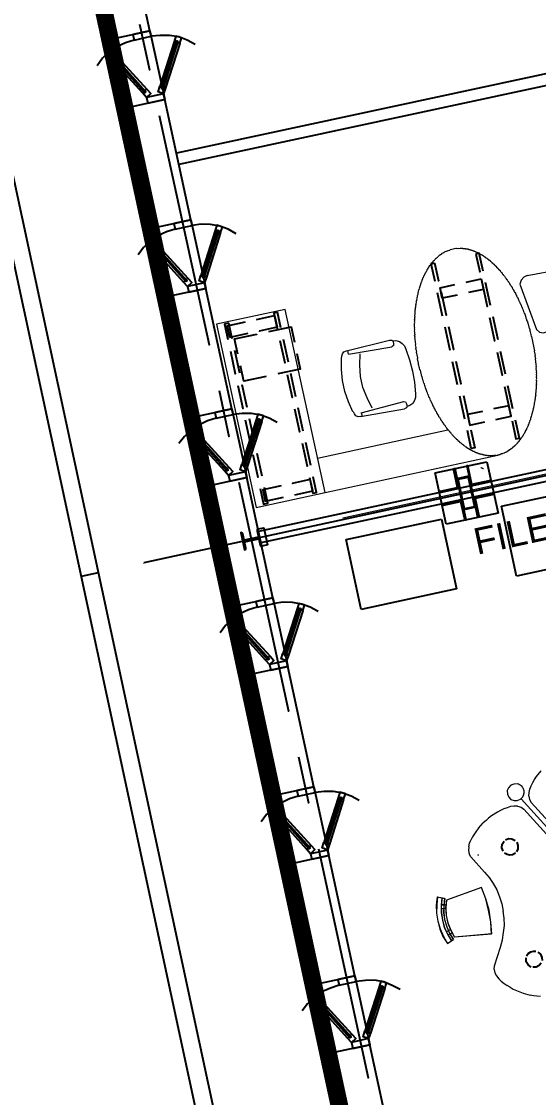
# Model space of a CAD drawing. Header units: inches. Extents: x -48022 to 80112, y -8164 to 5118.
# Drawn here: x 63601.7 to 63777.7, y 949.5 to 1316.2 of the extents above; entities that cross this region are included whole.
import ezdxf
from ezdxf.enums import TextEntityAlignment as Align
from ezdxf.xclip import XClip

# ---------------------------------------------------------------- set-up
doc = ezdxf.new("R2010")
doc.units = ezdxf.units.IN
doc.header["$LTSCALE"] = 10
doc.header["$XCLIPFRAME"] = 0
doc.header["$PDMODE"] = 32
doc.linetypes.add('Amconstr', pattern=[9999, 9999, 0])
for name, color, linetype in [('1_DIM', 1, 'Continuous'), ('A-TEXT-P', 3, 'Continuous'), ('A-WALL-BLWK', 33, 'Continuous'), ('FURN', 6, 'Continuous'), ('FURNITURE', 2, 'Continuous'), ('Plot Boundary', 1, 'Continuous'), ('roads & footpath', 161, 'Continuous')]:
    doc.layers.add(name, color=color, linetype=linetype)
doc.styles.add('1by8in-1F', font='arial.ttf', dxfattribs={"height": 6})
doc.styles.get("Standard").update_dxf_attribs({"font": 'sanss___.ttf'})
doc.dimstyles.new('STANDARD_WS', dxfattribs={"dimscale": 180, "dimtxt": 0.18, "dimasz": 0.0625, "dimexe": 0.1875, "dimexo": 0.0625, "dimgap": 0.09375, "dimtad": 0, "dimdec": 0, "dimzin": 3, "dimdsep": 46, "dimlunit": 4, "dimtxsty": 'Standard', "dimblk": 'DOT', "dimcen": 0.09375, "dimadec": 3, "dimazin": 0, "dimtfac": 1, "dimtdec": 0, "dimtofl": 0, "dimtmove": 1, "dimatfit": 3, "dimldrblk": 'CLOSED', "dimfxl": 0, "dimfrac": 2, "dimtolj": 1, "dimtzin": 3, "dimarcsym": 0})

# ---------------------------------------------------------------- blocks, each defined once
blk = doc.blocks.new('triangle worstation')
at = {"color": 0, "linetype": 'ByBlock', "lineweight": 9}
for points in [[(8743.14, 1286.61), (8743.98, 1287.55), (8743.98, 1287.55)], [(8743.98, 1287.55), (8745.94, 1289.08), (8745.94, 1289.08)], [(8737.1, 1286.44), (8735.91, 1286.61), (8734.81, 1286.44), (8733.87, 1285.76), (8733.28, 1284.91), (8733.11, 1283.72), (8733.28, 1282.62), (8733.87, 1281.68), (8734.81, 1281.09), (8735.91, 1280.92)], [(8740.08, 1281.51), (8740.42, 1282.7), (8740.93, 1283.81), (8741.61, 1284.83)], [(8741.61, 1284.83), (8742.37, 1285.76), (8742.37, 1285.76)], [(8742.37, 1285.76), (8743.14, 1286.61), (8743.14, 1286.61)], [(8735.91, 1280.92), (8737.1, 1281.09), (8737.95, 1281.68)], [(8757.33, 1246.42), (8737.36, 1281.17), (8737.36, 1281.17)], [(8740.08, 1281.51), (8739.99, 1280.32), (8740.42, 1279.22)], [(8725.12, 1277.1), (8724.1, 1276.5), (8723, 1275.91)], [(8726.23, 1277.61), (8725.12, 1277.1), (8725.12, 1277.1)], [(8728.44, 1278.45), (8726.23, 1277.61), (8726.23, 1277.61)], [(8729.63, 1278.79), (8728.44, 1278.45), (8728.44, 1278.45)], [(8730.81, 1279.13), (8729.63, 1278.79), (8729.63, 1278.79)], [(8732, 1279.22), (8730.81, 1279.13), (8730.81, 1279.13)], [(8735.57, 1278.96), (8734.38, 1279.22), (8733.19, 1279.39), (8732, 1279.22)], [(8735.57, 1278.96), (8736.68, 1278.37), (8737.44, 1277.52)], [(8752.23, 1251.94), (8737.44, 1277.52), (8737.44, 1277.52)], [(8755.2, 1253.73), (8740.42, 1279.22), (8740.42, 1279.22)], [(8719.26, 1272.85), (8718.41, 1272), (8718.41, 1272)], [(8720.19, 1273.7), (8719.26, 1272.85), (8719.26, 1272.85)], [(8721.04, 1274.46), (8720.19, 1273.7), (8720.19, 1273.7)], [(8721.04, 1274.46), (8721.98, 1275.23), (8723, 1275.91)], [(8716.45, 1268.94), (8716.11, 1267.75), (8716.11, 1267.75)], [(8716.45, 1268.94), (8716.96, 1270.04), (8717.64, 1270.98)], [(8718.41, 1272), (8717.64, 1270.98), (8717.64, 1270.98)], [(8716.11, 1267.75), (8716.11, 1266.56), (8716.11, 1266.56)], [(8719.85, 1259.42), (8716.45, 1265.45), (8716.11, 1266.56)], [(8719.85, 1259.42), (8721.04, 1257.3), (8721.04, 1257.3)], [(8702.35, 1254.49), (8701.42, 1251.86), (8700.91, 1249.14), (8700.82, 1246.42), (8700.91, 1243.62), (8701.42, 1240.9), (8702.43, 1238.26)], [(8702.43, 1254.49), (8701.59, 1251.86), (8700.99, 1249.14), (8700.82, 1246.42), (8700.99, 1243.62), (8701.59, 1240.9), (8702.43, 1238.26)], [(8702.35, 1254.49), (8704.64, 1253.56), (8704.64, 1253.56)], [(8702.43, 1254.49), (8704.73, 1253.47), (8704.73, 1253.47)], [(8717.73, 1254.49), (8705.24, 1252.79), (8705.24, 1252.79)], [(8717.73, 1254.49), (8705.24, 1252.79), (8705.24, 1252.79)], [(8717.73, 1238.26), (8718.41, 1242.34), (8718.49, 1246.42), (8718.41, 1250.42), (8717.73, 1254.49)], [(8717.9, 1238.26), (8718.41, 1242.26), (8718.66, 1246.42), (8718.41, 1250.42), (8717.73, 1254.49)], [(8721.04, 1257.3), (8721.89, 1255), (8722.66, 1252.62)], [(8703.88, 1253.9), (8703.11, 1251.43), (8702.52, 1248.89), (8702.43, 1246.42), (8702.52, 1243.79), (8703.11, 1241.32), (8703.88, 1238.94)], [(8703.96, 1253.81), (8703.11, 1251.43), (8702.6, 1248.89), (8702.43, 1246.42), (8702.6, 1243.79), (8703.11, 1241.32), (8703.96, 1238.94)], [(8702.86, 1250.5), (8704.39, 1250.08), (8704.39, 1250.08)], [(8702.86, 1250.5), (8704.39, 1249.99), (8704.39, 1249.99)], [(8703.11, 1251.77), (8704.73, 1251.18), (8704.73, 1251.18)], [(8704.64, 1253.56), (8703.88, 1251.18), (8703.28, 1248.8), (8703.2, 1246.42), (8703.37, 1243.87), (8703.88, 1241.49), (8704.64, 1239.2)], [(8704.73, 1253.47), (8703.88, 1251.18), (8703.37, 1248.8), (8703.2, 1246.42), (8703.37, 1243.87), (8703.88, 1241.49), (8704.73, 1239.2)], [(8703.2, 1251.6), (8704.73, 1251.18), (8704.73, 1251.18)], [(8705.24, 1252.79), (8704.39, 1250.33), (8704.05, 1247.7), (8704.05, 1245.06), (8704.47, 1242.51), (8705.24, 1239.88)], [(8705.24, 1252.79), (8704.47, 1250.33), (8704.05, 1247.7), (8704.05, 1244.98), (8704.47, 1242.34), (8705.24, 1239.88)], [(8722.66, 1252.62), (8723.08, 1250.08), (8723.08, 1250.08)], [(8723.08, 1250.08), (8723.34, 1247.61), (8723.34, 1245.06)], [(8723.08, 1242.6), (8723.34, 1245.06), (8723.34, 1245.06)], [(8702.86, 1242.26), (8704.39, 1242.68), (8704.39, 1242.68)], [(8702.86, 1242.26), (8704.39, 1242.68), (8704.39, 1242.68)], [(8703.11, 1241.07), (8704.73, 1241.49), (8704.73, 1241.49)], [(8703.2, 1241.07), (8704.73, 1241.49), (8704.73, 1241.49)], [(8717.73, 1238.26), (8705.24, 1239.88), (8705.24, 1239.88)], [(8717.9, 1238.26), (8705.24, 1239.88), (8705.24, 1239.88)], [(8721.89, 1237.84), (8722.66, 1240.22), (8722.66, 1240.22)], [(8722.66, 1240.22), (8723.08, 1242.6), (8723.08, 1242.6)], [(8702.43, 1238.26), (8704.64, 1239.2), (8704.64, 1239.2)], [(8702.43, 1238.26), (8704.73, 1239.2), (8704.73, 1239.2)], [(8719.85, 1233.25), (8721.04, 1235.55), (8721.89, 1237.84)], [(8716.45, 1227.39), (8719.85, 1233.25), (8719.85, 1233.25)], [(8716.11, 1226.28), (8716.45, 1227.39), (8716.45, 1227.39)], [(8716.11, 1226.28), (8716.11, 1225.09), (8716.45, 1223.9), (8716.96, 1222.8), (8717.64, 1221.87), (8718.41, 1220.85), (8719.26, 1220)], [(8720.19, 1219.15), (8719.26, 1220), (8719.26, 1220)], [(8720.19, 1219.15), (8721.04, 1218.38), (8721.98, 1217.62), (8723, 1216.94), (8724.1, 1216.26), (8726.23, 1215.15)], [(8727.33, 1214.64), (8726.23, 1215.15), (8726.23, 1215.15)], [(8728.44, 1214.3), (8727.33, 1214.64), (8727.33, 1214.64)], [(8729.63, 1213.88), (8728.44, 1214.3), (8728.44, 1214.3)]]:
    blk.add_lwpolyline(points, dxfattribs=at)
at = {"color": 0, "linetype": 'ByBlock', "lineweight": -2}
for points in [[(8729.2, 1268.6), (8730.3, 1268.85), (8731.32, 1268.51), (8732.34, 1267.75)], [(8718.92, 1265.62), (8719.09, 1265.62), (8719.09, 1265.62)], [(8727.59, 1265.03), (8727.33, 1266.22), (8727.76, 1267.41), (8728.61, 1268.26)], [(8732.77, 1267.07), (8732.85, 1265.88), (8732.68, 1264.77), (8731.92, 1263.84)], [(8731.49, 1263.5), (8730.47, 1263.16), (8729.54, 1263.25), (8728.61, 1263.59), (8727.84, 1264.27)], [(8722.23, 1232.74), (8722.32, 1232.74), (8722.32, 1232.74)], [(8727.84, 1228.49), (8728.61, 1229.09), (8729.54, 1229.51), (8730.47, 1229.51), (8731.32, 1229.34)], [(8731.92, 1228.92), (8732.68, 1228.07), (8732.85, 1226.79), (8732.68, 1225.77)], [(8728.61, 1224.41), (8727.76, 1225.35), (8727.33, 1226.54), (8727.59, 1227.81)], [(8732.26, 1225.01), (8731.32, 1224.33), (8730.3, 1223.99), (8729.2, 1224.24)]]:
    blk.add_lwpolyline(points, dxfattribs=at)
at = {"color": 0, "linetype": 'ByBlock', "lineweight": 9}
blk.add_open_spline([(8737.95, 1281.68), (8739.48, 1283.3), (8739.06, 1285.34), (8737.1, 1286.44)], degree=3, dxfattribs=at)
blk = doc.blocks.new('pdf plan')
at = {"color": 250, "linetype": 'Continuous', "lineweight": 9}
blk.add_line((327.098, 363.186), (327.098, 363.136), dxfattribs=at)
for points in [[(328.981, 352.208), (328.981, 387.948), (328.981, 387.948)], [(315.85, 367.569), (315.917, 369.752), (315.917, 369.752)], [(319.489, 367.404), (319.688, 367.569), (319.787, 367.817), (319.77, 368.082)], [(315.85, 367.569), (315.9, 367.321), (316.065, 367.106), (316.297, 366.974)], [(316.297, 366.974), (319.489, 367.404), (319.489, 367.404)], [(315.718, 366.147), (315.751, 366.163), (315.784, 366.163), (315.801, 366.196), (315.834, 366.196), (315.85, 366.213), (315.867, 366.213), (315.9, 366.229), (315.933, 366.229), (315.95, 366.262), (315.999, 366.262), (316.016, 366.279), (316.049, 366.279), (316.065, 366.295), (316.082, 366.295), (316.099, 366.312), (316.148, 366.312), (316.198, 366.345), (316.214, 366.345), (316.231, 366.362), (316.28, 366.362), (316.297, 366.378), (316.33, 366.378), (316.363, 366.411), (316.38, 366.411), (316.396, 366.428), (316.446, 366.428), (316.479, 366.444), (316.529, 366.444), (316.545, 366.461), (316.578, 366.461), (316.611, 366.494), (316.661, 366.494), (316.677, 366.51), (316.744, 366.51), (316.76, 366.527), (316.777, 366.527), (316.81, 366.56), (316.859, 366.56), (316.892, 366.577), (316.959, 366.577), (316.975, 366.593), (317.008, 366.593), (317.058, 366.61), (317.107, 366.61), (317.124, 366.643), (317.19, 366.643), (317.207, 366.659), (317.273, 366.659), (317.289, 366.676), (317.372, 366.676), (317.389, 366.692), (317.455, 366.692), (317.488, 366.725), (317.571, 366.725), (317.587, 366.742), (317.67, 366.742), (317.686, 366.759), (317.786, 366.759), (317.802, 366.792), (317.885, 366.792), (317.918, 366.808), (318.017, 366.808), (318.034, 366.825), (318.133, 366.825), (318.183, 366.841), (318.265, 366.841), (318.282, 366.874), (318.431, 366.874), (318.447, 366.891), (318.596, 366.891), (318.629, 366.907), (318.778, 366.907), (318.795, 366.941), (319.01, 366.941), (319.026, 366.957), (319.307, 366.957), (319.324, 366.974), (319.39, 366.974)], [(319.721, 366.974), (319.853, 366.974), (319.87, 366.99), (320.3, 366.99), (320.316, 366.974), (320.845, 366.974), (320.862, 366.957), (321.143, 366.957), (321.16, 366.941), (321.375, 366.941), (321.391, 366.907), (321.54, 366.907), (321.573, 366.891), (321.722, 366.891), (321.739, 366.874), (321.887, 366.874), (321.904, 366.841), (321.987, 366.841), (322.036, 366.825), (322.136, 366.825), (322.152, 366.808), (322.251, 366.808), (322.268, 366.792), (322.351, 366.792), (322.4, 366.759), (322.483, 366.759), (322.499, 366.742), (322.582, 366.742), (322.599, 366.725), (322.681, 366.725), (322.714, 366.692), (322.781, 366.692), (322.797, 366.676), (322.88, 366.676), (322.896, 366.659), (322.963, 366.659), (322.979, 366.643), (323.045, 366.643), (323.078, 366.61), (323.111, 366.61), (323.161, 366.593), (323.194, 366.593), (323.211, 366.577), (323.277, 366.577), (323.31, 366.56), (323.343, 366.56), (323.393, 366.527), (323.409, 366.527), (323.426, 366.51), (323.492, 366.51), (323.508, 366.494), (323.558, 366.494), (323.575, 366.461), (323.624, 366.461), (323.641, 366.444), (323.69, 366.444), (323.707, 366.428), (323.773, 366.428), (323.79, 366.411), (323.806, 366.411), (323.839, 366.378), (323.856, 366.378), (323.889, 366.362), (323.938, 366.362), (323.955, 366.345), (323.988, 366.345), (324.005, 366.312), (324.071, 366.312), (324.087, 366.295), (324.104, 366.295), (324.137, 366.279), (324.153, 366.279), (324.17, 366.262), (324.187, 366.262), (324.22, 366.229), (324.269, 366.229)], [(314.279, 365.303), (314.312, 365.303), (314.312, 365.32), (314.329, 365.353), (314.345, 365.353), (314.362, 365.369), (314.395, 365.369), (314.395, 365.386), (314.411, 365.402), (314.428, 365.402), (314.478, 365.452), (314.494, 365.468), (314.511, 365.468), (314.56, 365.518), (314.577, 365.518), (314.61, 365.535), (314.643, 365.584), (314.66, 365.584), (314.693, 365.601), (314.709, 365.601), (314.726, 365.617), (314.742, 365.617), (314.775, 365.634), (314.775, 365.667), (314.792, 365.667), (314.808, 365.683), (314.842, 365.683), (314.858, 365.7), (314.875, 365.7), (314.924, 365.75), (314.941, 365.75), (314.957, 365.766), (314.99, 365.766), (315.007, 365.783), (315.023, 365.783), (315.04, 365.816), (315.073, 365.816), (315.073, 365.832), (315.09, 365.849), (315.106, 365.849), (315.139, 365.882)], [(315.272, 365.932), (315.305, 365.965), (315.321, 365.965)], [(315.487, 366.047), (315.52, 366.047), (315.536, 366.064), (315.553, 366.064), (315.569, 366.08)], [(324.484, 366.13), (324.517, 366.13), (324.534, 366.114), (324.55, 366.114), (324.567, 366.08), (324.6, 366.08), (324.617, 366.064), (324.633, 366.064), (324.666, 366.047), (324.683, 366.047), (324.699, 366.031), (324.716, 366.031), (324.749, 365.998), (324.765, 365.998), (324.782, 365.981), (324.799, 365.981), (324.832, 365.965), (324.848, 365.965), (324.865, 365.932), (324.898, 365.932), (324.914, 365.915), (324.931, 365.915), (324.947, 365.898), (324.98, 365.898), (324.997, 365.882), (325.014, 365.882), (325.047, 365.849), (325.063, 365.849), (325.08, 365.832), (325.096, 365.816), (325.129, 365.816), (325.146, 365.783), (325.162, 365.783), (325.195, 365.766), (325.212, 365.766), (325.229, 365.75), (325.245, 365.75), (325.278, 365.733), (325.295, 365.7), (325.311, 365.7), (325.328, 365.683), (325.361, 365.683), (325.361, 365.667), (325.377, 365.667), (325.427, 365.617), (325.444, 365.617), (325.46, 365.601), (325.477, 365.601), (325.51, 365.584), (325.526, 365.584), (325.526, 365.551), (325.543, 365.535), (325.576, 365.535), (325.592, 365.518), (325.609, 365.518), (325.626, 365.502), (325.675, 365.452), (325.692, 365.452), (325.725, 365.435), (325.741, 365.402), (325.758, 365.402), (325.758, 365.386), (325.774, 365.369), (325.807, 365.369), (325.824, 365.353), (325.841, 365.353), (325.841, 365.32), (325.857, 365.303), (325.89, 365.303), (325.907, 365.287), (325.907, 365.253), (325.923, 365.253), (325.956, 365.237), (325.973, 365.237), (325.989, 365.22), (325.989, 365.204), (326.006, 365.204), (326.039, 365.171), (326.039, 365.154), (326.056, 365.154)], [(313.833, 364.873), (313.833, 364.906), (313.866, 364.906), (313.882, 364.923), (313.882, 364.939), (313.899, 364.939), (313.932, 364.972), (313.932, 364.989), (313.948, 364.989), (313.965, 365.005), (313.965, 365.022), (313.981, 365.022), (314.015, 365.055), (314.015, 365.072), (314.031, 365.072), (314.048, 365.088), (314.048, 365.105), (314.081, 365.105), (314.114, 365.154), (314.163, 365.204), (314.18, 365.204), (314.18, 365.22)], [(313.072, 363.335), (313.072, 363.351), (313.105, 363.384), (313.105, 363.5), (313.121, 363.5), (313.121, 363.616), (313.138, 363.633), (313.138, 363.699), (313.154, 363.699), (313.154, 363.765), (313.188, 363.781), (313.188, 363.814), (313.204, 363.848), (313.204, 363.881), (313.221, 363.914), (313.221, 363.947), (313.254, 363.947), (313.254, 364.013), (313.27, 364.013), (313.27, 364.046), (313.287, 364.079), (313.287, 364.096), (313.303, 364.112), (313.303, 364.145), (313.336, 364.162), (313.336, 364.178), (313.353, 364.195), (313.353, 364.228), (313.369, 364.245), (313.403, 364.261), (313.403, 364.311), (313.419, 364.311), (313.419, 364.327), (313.452, 364.377), (313.452, 364.41), (313.485, 364.41), (313.485, 364.443), (313.502, 364.46), (313.502, 364.476), (313.518, 364.476), (313.518, 364.493), (313.551, 364.526), (313.568, 364.542), (313.568, 364.559), (313.584, 364.559), (313.584, 364.575), (313.601, 364.608), (313.601, 364.625), (313.634, 364.625), (313.634, 364.641), (313.684, 364.708), (313.684, 364.724), (313.717, 364.724), (313.717, 364.757)], [(326.188, 365.022), (326.204, 365.022), (326.204, 365.005), (326.221, 364.989), (326.254, 364.989), (326.254, 364.972)], [(326.37, 364.84), (326.37, 364.823), (326.386, 364.823), (326.419, 364.79), (326.419, 364.774), (326.436, 364.774), (326.436, 364.757), (326.453, 364.724), (326.486, 364.724), (326.486, 364.708), (326.502, 364.691), (326.502, 364.675), (326.519, 364.675), (326.519, 364.641), (326.568, 364.608), (326.585, 364.575), (326.585, 364.559), (326.601, 364.559), (326.601, 364.542), (326.651, 364.493), (326.651, 364.476), (326.668, 364.476), (326.668, 364.443)], [(326.75, 364.327), (326.75, 364.311), (326.783, 364.294)], [(326.833, 364.178), (326.833, 364.145), (326.866, 364.145), (326.866, 364.112)], [(326.916, 363.963), (326.916, 363.947), (326.949, 363.947), (326.949, 363.881), (326.965, 363.881), (326.965, 363.814), (326.982, 363.814), (326.982, 363.765), (327.015, 363.765), (327.015, 363.699), (327.031, 363.666), (327.031, 363.616), (327.048, 363.583), (327.048, 363.484), (327.064, 363.467), (327.064, 363.434)], [(327.098, 363.136), (327.098, 362.987), (327.064, 362.971), (327.064, 362.822), (327.048, 362.806), (327.048, 362.706), (327.031, 362.673), (327.031, 362.607), (327.015, 362.591), (327.015, 362.524), (326.982, 362.508), (326.982, 362.458), (326.965, 362.442), (326.965, 362.409), (326.949, 362.376), (326.949, 362.342), (326.916, 362.326), (326.916, 362.293), (326.899, 362.276), (326.899, 362.26), (326.883, 362.227), (326.883, 362.194), (326.866, 362.194), (326.866, 362.144), (326.833, 362.144), (326.833, 362.111), (326.8, 362.061), (326.8, 362.028), (326.783, 362.028), (326.783, 361.995), (326.75, 361.979), (326.75, 361.962), (326.734, 361.929), (326.734, 361.912), (326.717, 361.912), (326.717, 361.896), (326.684, 361.879), (326.684, 361.846), (326.668, 361.846), (326.668, 361.813), (326.651, 361.813), (326.651, 361.797), (326.634, 361.764), (326.634, 361.747), (326.601, 361.747), (326.601, 361.73)], [(327.098, 351.41), (327.098, 363.136), (327.098, 363.136)], [(314.279, 360.986), (314.263, 361.003), (314.246, 361.003), (314.246, 361.019), (314.213, 361.052), (314.196, 361.052), (314.18, 361.069), (314.18, 361.085), (314.163, 361.085), (314.13, 361.118), (314.114, 361.118), (314.114, 361.135), (314.097, 361.152), (314.081, 361.152), (314.048, 361.168), (314.048, 361.201), (314.031, 361.201), (314.015, 361.218), (314.015, 361.234), (313.981, 361.234), (313.965, 361.267), (313.965, 361.284), (313.948, 361.284), (313.932, 361.3), (313.932, 361.317), (313.899, 361.317), (313.882, 361.35), (313.882, 361.367), (313.866, 361.367), (313.833, 361.383), (313.833, 361.4), (313.816, 361.4), (313.816, 361.433), (313.799, 361.449), (313.783, 361.449), (313.783, 361.466), (313.733, 361.515), (313.717, 361.532), (313.717, 361.549), (313.684, 361.549), (313.684, 361.582), (313.667, 361.598), (313.651, 361.598), (313.651, 361.615), (313.634, 361.648), (313.634, 361.664), (313.601, 361.664), (313.601, 361.681), (313.584, 361.697), (313.568, 361.73), (313.568, 361.747), (313.551, 361.747), (313.551, 361.764), (313.518, 361.797), (313.518, 361.813), (313.502, 361.813), (313.502, 361.83), (313.452, 361.879), (313.452, 361.912), (313.436, 361.912), (313.436, 361.929), (313.419, 361.962), (313.403, 361.979), (313.403, 362.028), (313.369, 362.028), (313.369, 362.045), (313.353, 362.061), (313.353, 362.078), (313.336, 362.111), (313.336, 362.127), (313.303, 362.144), (313.303, 362.177), (313.287, 362.194), (313.287, 362.21), (313.27, 362.227), (313.27, 362.26), (313.254, 362.276), (313.254, 362.326), (313.221, 362.342), (313.221, 362.376), (313.204, 362.376), (313.204, 362.442), (313.188, 362.442), (313.188, 362.508), (313.154, 362.508), (313.154, 362.574), (313.138, 362.591), (313.138, 362.657), (313.121, 362.673), (313.121, 362.756), (313.105, 362.789), (313.105, 362.905), (313.072, 362.938), (313.072, 362.954)], [(326.486, 361.582), (326.486, 361.549), (326.453, 361.549), (326.436, 361.532), (326.436, 361.515), (326.419, 361.515), (326.419, 361.499), (326.386, 361.466), (326.353, 361.433), (326.353, 361.4), (326.337, 361.4), (326.304, 361.383), (326.304, 361.367), (326.287, 361.367), (326.271, 361.35), (326.271, 361.317), (326.254, 361.317), (326.254, 361.3), (326.221, 361.284), (326.204, 361.284), (326.204, 361.267), (326.188, 361.234), (326.155, 361.234), (326.138, 361.218), (326.138, 361.201), (326.122, 361.201), (326.105, 361.168), (326.105, 361.152), (326.072, 361.152), (326.039, 361.118), (326.006, 361.085), (325.989, 361.085), (325.989, 361.069), (325.973, 361.052), (325.956, 361.052), (325.907, 361.003), (325.857, 360.97), (325.841, 360.97), (325.841, 360.937), (325.824, 360.937), (325.807, 360.92), (325.774, 360.903), (325.758, 360.903), (325.758, 360.87), (325.741, 360.854), (325.725, 360.854), (325.692, 360.837), (325.675, 360.837), (325.659, 360.821), (325.659, 360.788), (325.626, 360.788), (325.609, 360.771), (325.592, 360.771), (325.543, 360.738), (325.526, 360.738), (325.526, 360.705), (325.51, 360.705), (325.477, 360.688), (325.46, 360.688), (325.427, 360.639), (325.394, 360.639), (325.377, 360.622), (325.361, 360.622), (325.361, 360.606), (325.328, 360.589), (325.311, 360.589), (325.295, 360.556), (325.278, 360.556), (325.245, 360.54), (325.229, 360.54), (325.212, 360.523), (325.195, 360.523), (325.146, 360.473), (325.129, 360.473)], [(314.461, 360.854), (314.428, 360.854), (314.411, 360.87)], [(320.002, 359.283), (319.704, 359.283), (319.655, 359.316), (319.258, 359.316), (319.241, 359.332), (319.01, 359.332), (318.96, 359.349), (318.778, 359.349), (318.745, 359.382), (318.596, 359.382), (318.563, 359.398), (318.431, 359.398), (318.398, 359.415), (318.282, 359.415), (318.265, 359.431), (318.133, 359.431), (318.116, 359.464), (318.017, 359.464), (317.968, 359.481), (317.885, 359.481), (317.868, 359.498), (317.786, 359.498), (317.753, 359.531), (317.67, 359.531), (317.653, 359.547), (317.571, 359.547), (317.521, 359.564), (317.488, 359.564), (317.455, 359.58), (317.372, 359.58), (317.339, 359.613), (317.289, 359.613), (317.273, 359.63), (317.207, 359.63), (317.19, 359.646), (317.124, 359.646), (317.107, 359.68), (317.008, 359.68), (316.992, 359.696), (316.975, 359.696), (316.959, 359.713), (316.892, 359.713), (316.859, 359.729), (316.81, 359.729), (316.777, 359.762), (316.744, 359.762), (316.694, 359.779), (316.661, 359.779), (316.628, 359.795), (316.611, 359.795), (316.578, 359.812), (316.529, 359.812), (316.512, 359.845), (316.446, 359.845), (316.429, 359.861), (316.396, 359.861), (316.38, 359.878), (316.363, 359.878), (316.33, 359.911), (316.28, 359.911), (316.247, 359.928), (316.231, 359.928), (316.214, 359.944), (316.148, 359.944), (316.132, 359.961), (316.099, 359.961), (316.082, 359.994), (316.065, 359.994), (316.049, 360.01), (315.999, 360.01), (315.95, 360.027), (315.933, 360.027), (315.917, 360.06), (315.9, 360.06), (315.867, 360.076), (315.85, 360.076), (315.834, 360.093), (315.801, 360.093), (315.784, 360.11), (315.751, 360.11), (315.718, 360.143), (315.685, 360.143), (315.669, 360.159), (315.635, 360.159), (315.619, 360.176), (315.602, 360.176), (315.569, 360.209), (315.553, 360.209), (315.536, 360.225), (315.52, 360.225), (315.487, 360.242), (315.47, 360.242), (315.453, 360.258), (315.42, 360.258), (315.387, 360.291), (315.371, 360.291), (315.338, 360.308), (315.321, 360.308), (315.305, 360.325), (315.272, 360.325), (315.238, 360.374), (315.222, 360.374), (315.189, 360.391), (315.172, 360.391), (315.156, 360.407), (315.139, 360.407), (315.106, 360.44), (315.09, 360.44), (315.04, 360.473), (315.023, 360.473), (315.007, 360.49), (314.99, 360.523), (314.957, 360.523), (314.941, 360.54), (314.924, 360.54), (314.891, 360.556), (314.875, 360.556), (314.858, 360.589), (314.842, 360.589), (314.792, 360.622), (314.775, 360.622), (314.775, 360.639), (314.742, 360.639), (314.709, 360.688), (314.693, 360.688), (314.66, 360.705), (314.643, 360.705), (314.626, 360.738), (314.61, 360.738), (314.61, 360.755), (314.577, 360.771)], [(324.534, 360.159), (324.517, 360.159), (324.484, 360.143), (324.418, 360.143), (324.402, 360.11), (324.385, 360.11), (324.368, 360.093), (324.335, 360.093), (324.319, 360.076), (324.302, 360.076), (324.269, 360.06), (324.253, 360.06), (324.22, 360.027), (324.187, 360.027), (324.17, 360.01), (324.137, 360.01), (324.104, 359.994), (324.087, 359.994), (324.071, 359.961), (324.021, 359.961), (324.005, 359.944), (323.955, 359.944), (323.938, 359.928), (323.922, 359.928), (323.889, 359.911), (323.839, 359.911), (323.806, 359.878), (323.79, 359.878), (323.773, 359.861), (323.723, 359.861), (323.707, 359.845), (323.657, 359.845), (323.641, 359.812), (323.575, 359.812), (323.558, 359.795), (323.541, 359.795), (323.508, 359.779), (323.459, 359.779), (323.426, 359.762), (323.393, 359.762), (323.343, 359.729), (323.31, 359.729), (323.277, 359.713), (323.211, 359.713), (323.194, 359.696), (323.178, 359.696), (323.161, 359.68), (323.078, 359.68), (323.045, 359.646), (322.979, 359.646), (322.963, 359.63), (322.896, 359.63), (322.88, 359.613), (322.814, 359.613), (322.797, 359.58), (322.714, 359.58), (322.681, 359.564), (322.632, 359.564), (322.599, 359.547), (322.516, 359.547), (322.499, 359.531), (322.417, 359.531), (322.4, 359.498), (322.301, 359.498), (322.268, 359.481), (322.185, 359.481), (322.152, 359.464), (322.053, 359.464), (322.036, 359.431), (321.904, 359.431), (321.887, 359.415), (321.755, 359.415), (321.739, 359.398), (321.59, 359.398), (321.573, 359.382), (321.424, 359.382), (321.391, 359.349), (321.193, 359.349), (321.16, 359.332), (320.928, 359.332), (320.912, 359.316), (320.482, 359.316), (320.465, 359.283), (320.333, 359.283)], [(324.749, 351.41), (324.749, 360.258), (324.749, 360.258)], [(324.98, 360.391), (324.947, 360.391), (324.931, 360.374), (324.914, 360.374)], [(318.199, 357.943), (318.216, 358.141), (318.331, 358.356), (318.497, 358.505), (318.695, 358.621), (318.927, 358.654), (319.655, 358.753), (320.432, 358.786), (321.193, 358.753), (321.954, 358.654)], [(321.954, 358.654), (322.185, 358.621), (322.367, 358.505), (322.549, 358.356), (322.632, 358.141), (322.665, 357.943)], [(318.1, 357.744), (318.133, 357.877), (318.249, 357.943)], [(318.199, 354.784), (318.1, 357.744), (318.1, 357.744)], [(318.249, 357.943), (318.398, 357.943), (318.398, 357.943)], [(318.398, 357.943), (318.513, 357.91), (318.58, 357.794)], [(318.447, 354.883), (318.58, 357.794), (318.58, 357.794)], [(322.284, 357.794), (322.334, 357.91), (322.483, 357.943), (322.632, 357.943)], [(322.417, 354.883), (322.284, 357.794), (322.284, 357.794)], [(322.632, 357.943), (322.748, 357.877), (322.781, 357.728)], [(322.665, 354.784), (322.781, 357.728), (322.781, 357.728)], [(322.284, 355.644), (321.54, 355.462), (320.812, 355.346), (320.068, 355.346), (319.307, 355.462), (318.58, 355.644)], [(318.447, 354.883), (318.183, 354.883), (318.183, 354.883)], [(318.48, 354.42), (318.331, 354.486), (318.216, 354.618), (318.199, 354.784)], [(318.629, 354.354), (318.48, 354.42), (318.48, 354.42)], [(322.665, 354.784), (322.632, 354.618), (322.549, 354.486), (322.4, 354.42), (322.251, 354.387)], [(322.417, 354.883), (322.648, 354.883), (322.648, 354.883)], [(322.251, 354.354), (321.524, 354.205), (320.812, 354.122), (320.068, 354.122), (319.34, 354.205), (318.629, 354.354)]]:
    blk.add_lwpolyline(points, dxfattribs=at)
at = {"color": 250, "linetype": 'Continuous', "lineweight": -2}
for points in [[(329.108, 385.381), (329.108, 341.782), (329.108, 341.782)], [(314.941, 364.774), (313.733, 364.774), (313.733, 364.542)], [(313.733, 364.542), (314.941, 364.542), (314.941, 364.542)], [(315.42, 364.542), (316.132, 364.542), (316.132, 363.517)], [(315.42, 363.517), (315.42, 364.542), (315.42, 364.542)], [(317.289, 364.774), (315.718, 364.774), (315.718, 364.774)], [(315.718, 364.542), (317.289, 364.542), (317.289, 364.542)], [(319.622, 364.774), (318.05, 364.774), (318.05, 364.774)], [(318.05, 364.542), (319.622, 364.542), (319.622, 364.542)], [(321.954, 364.774), (320.399, 364.774), (320.399, 364.774)], [(320.399, 364.542), (321.954, 364.542), (321.954, 364.542)], [(324.302, 364.774), (322.731, 364.774), (322.731, 364.774)], [(322.731, 364.542), (324.302, 364.542), (324.302, 364.542)], [(324.749, 364.542), (324.038, 364.542), (324.038, 363.517)], [(324.749, 363.517), (324.749, 364.542), (324.749, 364.542)], [(325.063, 364.542), (326.287, 364.542), (326.287, 364.774), (325.063, 364.774)], [(316.132, 362.756), (316.132, 361.747), (315.42, 361.747), (315.42, 362.756)], [(324.038, 362.756), (324.038, 361.747), (324.749, 361.747), (324.749, 362.756)], [(330.844, 360.968), (329.488, 360.968), (329.488, 362.324)], [(329.587, 362.209), (329.554, 362.291), (329.488, 362.324)], [(313.733, 361.747), (314.941, 361.747), (314.941, 361.747)], [(314.941, 361.515), (313.733, 361.515), (313.733, 361.747)], [(315.718, 361.747), (317.289, 361.747), (317.289, 361.747)], [(318.05, 361.747), (319.622, 361.747), (319.622, 361.747)], [(320.399, 361.747), (321.954, 361.747), (321.954, 361.747)], [(322.731, 361.747), (324.302, 361.747), (324.302, 361.747)], [(325.063, 361.747), (326.287, 361.747), (326.287, 361.515), (325.063, 361.515)], [(329.587, 362.209), (329.587, 361.051), (330.762, 361.051)], [(317.289, 361.515), (315.718, 361.515), (315.718, 361.515)], [(319.622, 361.515), (318.05, 361.515), (318.05, 361.515)], [(321.954, 361.515), (320.399, 361.515), (320.399, 361.515)], [(324.302, 361.515), (322.731, 361.515), (322.731, 361.515)], [(330.844, 360.968), (330.828, 361.034), (330.762, 361.051)], [(327.354, 360.174), (327.371, 360.125), (327.454, 360.075)], [(327.354, 360.174), (328.711, 360.174), (328.711, 358.818)], [(328.628, 358.917), (328.628, 360.075), (327.454, 360.075)], [(328.628, 358.917), (328.644, 358.851), (328.711, 358.818)], [(314.726, 350.864), (314.726, 350.616), (315.784, 350.616)], [(315.784, 350.864), (314.726, 350.864), (314.726, 350.864)], [(315.85, 350.02), (315.85, 351.542), (316.892, 351.542)], [(318.116, 350.864), (316.578, 350.864), (316.578, 350.864)], [(317.67, 351.542), (318.728, 351.542), (318.728, 350.02)], [(320.465, 350.864), (318.894, 350.864), (318.894, 350.864)], [(322.797, 350.864), (321.226, 350.864), (321.226, 350.864)], [(325.129, 350.864), (323.575, 350.864), (323.575, 350.864)], [(325.907, 350.616), (326.965, 350.616), (326.965, 350.864), (325.907, 350.864)], [(314.891, 349.408), (314.891, 350.632), (315.685, 350.632)], [(315.685, 350.632), (315.685, 349.408), (315.685, 349.408)], [(316.578, 350.616), (318.116, 350.616), (318.116, 350.616)], [(318.894, 350.616), (320.465, 350.616), (320.465, 350.616)], [(321.226, 350.616), (322.797, 350.616), (322.797, 350.616)], [(323.575, 350.616), (325.129, 350.616), (325.129, 350.616)], [(326.039, 350.632), (326.039, 349.408), (326.039, 349.408)], [(326.816, 349.408), (326.816, 350.632), (326.039, 350.632)], [(296.193, 349.291), (295.78, 348.828), (295.465, 348.332), (295.234, 347.753), (295.102, 347.157), (295.035, 346.545)], [(309.045, 349.291), (308.631, 348.828), (308.317, 348.332), (308.085, 347.753), (307.936, 347.157), (307.887, 346.545)], [(315.85, 347.705), (315.85, 349.226), (315.85, 349.226)], [(318.728, 349.226), (318.728, 347.705), (317.67, 347.705)], [(321.863, 349.291), (321.483, 348.828), (321.168, 348.332), (320.937, 347.753), (320.788, 347.157), (320.738, 346.545)], [(334.715, 349.291), (334.318, 348.828), (334.003, 348.332), (333.772, 347.753), (333.623, 347.157), (333.573, 346.545)], [(347.566, 349.291), (347.169, 348.828), (346.855, 348.332), (346.623, 347.753), (346.474, 347.157), (346.425, 346.545)], [(360.401, 349.291), (360.021, 348.828), (359.673, 348.332), (359.442, 347.753), (359.326, 347.157), (359.26, 346.545)], [(295.829, 348.183), (295.912, 348.299), (295.565, 348.497), (295.383, 348.15), (295.713, 347.968), (295.78, 348.084)], [(295.912, 348.299), (298.591, 346.76), (298.591, 346.76)], [(308.681, 348.183), (308.747, 348.299), (308.416, 348.497), (308.218, 348.15), (308.548, 347.968), (308.631, 348.084)], [(308.747, 348.299), (311.443, 346.76), (311.443, 346.76)], [(315.685, 348.647), (315.685, 347.407), (314.891, 347.407), (314.891, 348.647)], [(321.532, 348.183), (321.598, 348.299), (321.251, 348.497), (321.069, 348.15), (321.4, 347.968), (321.466, 348.084)], [(321.598, 348.299), (324.278, 346.76), (324.278, 346.76)], [(326.039, 348.647), (326.039, 347.407), (326.816, 347.407), (326.816, 348.647)], [(334.351, 348.183), (334.45, 348.299), (334.103, 348.497), (333.921, 348.15), (334.251, 347.968), (334.318, 348.084)], [(334.45, 348.299), (337.129, 346.76), (337.129, 346.76)], [(347.202, 348.183), (347.268, 348.299), (346.938, 348.497), (346.739, 348.15), (347.086, 347.968), (347.169, 348.084)], [(347.268, 348.299), (349.981, 346.76), (349.981, 346.76)], [(360.054, 348.183), (360.12, 348.299), (359.789, 348.497), (359.591, 348.15), (359.938, 347.968), (359.987, 348.084)], [(360.12, 348.299), (362.816, 346.76), (362.816, 346.76)], [(295.713, 347.968), (298.409, 346.413), (298.409, 346.413)], [(308.548, 347.968), (311.261, 346.413), (311.261, 346.413)], [(314.742, 347.556), (314.742, 347.258), (315.801, 347.258)], [(315.801, 347.556), (314.742, 347.556), (314.742, 347.556)], [(316.892, 347.705), (315.85, 347.705), (315.85, 347.705)], [(318.133, 347.556), (316.595, 347.556), (316.595, 347.556)], [(320.482, 347.556), (318.927, 347.556), (318.927, 347.556)], [(322.814, 347.556), (321.242, 347.556), (321.242, 347.556)], [(321.4, 347.968), (324.096, 346.413), (324.096, 346.413)], [(325.146, 347.556), (323.608, 347.556), (323.608, 347.556)], [(325.923, 347.258), (326.982, 347.258), (326.982, 347.556), (325.923, 347.556)], [(334.251, 347.968), (336.947, 346.413), (336.947, 346.413)], [(347.086, 347.968), (349.799, 346.413), (349.799, 346.413)], [(359.938, 347.968), (362.617, 346.413), (362.617, 346.413)], [(298.542, 346.628), (298.591, 346.76), (298.939, 346.545), (298.74, 346.231), (298.409, 346.413), (298.476, 346.545)], [(311.36, 346.628), (311.443, 346.76), (311.79, 346.545), (311.592, 346.231), (311.261, 346.413), (311.327, 346.545)], [(316.595, 347.258), (318.133, 347.258), (318.133, 347.258)], [(318.927, 347.258), (320.482, 347.258), (320.482, 347.258)], [(321.242, 347.258), (322.814, 347.258), (322.814, 347.258)], [(323.608, 347.258), (325.146, 347.258), (325.146, 347.258)], [(324.212, 346.628), (324.278, 346.76), (324.625, 346.545), (324.427, 346.231), (324.096, 346.413), (324.179, 346.545)], [(337.063, 346.628), (337.129, 346.76), (337.477, 346.545), (337.278, 346.231), (336.947, 346.413), (336.997, 346.545)], [(349.898, 346.628), (349.981, 346.76), (350.328, 346.545), (350.113, 346.231), (349.799, 346.413), (349.849, 346.545)], [(362.75, 346.628), (362.816, 346.76), (363.147, 346.545), (362.965, 346.231), (362.617, 346.413), (362.7, 346.545)], [(294.076, 345.967), (297.186, 345.967), (297.186, 345.967)], [(294.655, 346.545), (299.336, 346.545), (299.336, 346.545)], [(300.295, 345.967), (315.876, 345.967), (315.876, 345.967)], [(307.506, 346.545), (312.171, 346.545), (312.171, 346.545)], [(318.985, 345.967), (322.095, 345.967), (322.095, 345.967)], [(320.341, 346.545), (325.022, 346.545), (325.022, 346.545)], [(325.204, 345.967), (340.768, 345.967), (340.768, 345.967)], [(333.193, 346.545), (337.857, 346.545), (337.857, 346.545)], [(343.878, 345.967), (347.004, 345.967), (347.004, 345.967)], [(346.028, 346.545), (350.709, 346.545), (350.709, 346.545)], [(350.113, 345.967), (365.694, 345.967), (365.694, 345.967)], [(358.879, 346.545), (363.56, 346.545), (363.56, 346.545)], [(295.035, 345.388), (295.102, 344.792), (295.234, 344.18), (295.465, 343.618), (295.78, 343.089), (296.193, 342.625)], [(295.713, 343.965), (298.409, 345.536), (298.409, 345.536)], [(295.912, 343.651), (298.591, 345.189), (298.591, 345.189)], [(298.476, 345.404), (298.409, 345.536), (298.74, 345.718), (298.939, 345.388), (298.591, 345.189), (298.542, 345.321)], [(307.887, 345.388), (307.936, 344.792), (308.085, 344.18), (308.317, 343.618), (308.631, 343.089), (309.045, 342.625)], [(308.548, 343.965), (311.261, 345.536), (311.261, 345.536)], [(308.747, 343.651), (311.443, 345.189), (311.443, 345.189)], [(311.327, 345.404), (311.261, 345.536), (311.592, 345.718), (311.79, 345.388), (311.443, 345.189), (311.36, 345.321)], [(320.738, 345.388), (320.788, 344.792), (320.937, 344.18), (321.168, 343.618), (321.483, 343.089), (321.863, 342.625)], [(321.4, 343.965), (324.096, 345.536), (324.096, 345.536)], [(321.598, 343.651), (324.278, 345.189), (324.278, 345.189)], [(324.179, 345.404), (324.096, 345.536), (324.427, 345.718), (324.625, 345.388), (324.278, 345.189), (324.212, 345.321)], [(333.573, 345.388), (333.623, 344.792), (333.772, 344.18), (334.003, 343.618), (334.318, 343.089), (334.715, 342.625)], [(334.251, 343.965), (336.947, 345.536), (336.947, 345.536)], [(334.45, 343.651), (337.129, 345.189), (337.129, 345.189)], [(336.997, 345.404), (336.947, 345.536), (337.278, 345.718), (337.477, 345.388), (337.129, 345.189), (337.063, 345.321)], [(346.425, 345.388), (346.474, 344.792), (346.623, 344.18), (346.855, 343.618), (347.169, 343.089), (347.566, 342.625)], [(347.086, 343.965), (349.799, 345.536), (349.799, 345.536)], [(347.268, 343.651), (349.981, 345.189), (349.981, 345.189)], [(349.849, 345.404), (349.799, 345.536), (350.113, 345.718), (350.328, 345.388), (349.981, 345.189), (349.898, 345.321)], [(359.26, 345.388), (359.326, 344.792), (359.442, 344.18), (359.673, 343.618), (360.021, 343.089), (360.401, 342.625)], [(359.938, 343.965), (362.617, 345.536), (362.617, 345.536)], [(360.12, 343.651), (362.816, 345.189), (362.816, 345.189)], [(362.7, 345.404), (362.617, 345.536), (362.965, 345.718), (363.147, 345.388), (362.816, 345.189), (362.75, 345.321)], [(295.78, 343.849), (295.713, 343.965), (295.383, 343.767), (295.565, 343.436), (295.912, 343.651), (295.829, 343.767)], [(308.631, 343.849), (308.548, 343.965), (308.218, 343.767), (308.416, 343.436), (308.747, 343.651), (308.681, 343.767)], [(321.466, 343.849), (321.4, 343.965), (321.069, 343.767), (321.251, 343.436), (321.598, 343.651), (321.532, 343.767)], [(334.318, 343.849), (334.251, 343.965), (333.921, 343.767), (334.103, 343.436), (334.45, 343.651), (334.351, 343.767)], [(347.169, 343.849), (347.086, 343.965), (346.739, 343.767), (346.938, 343.436), (347.268, 343.651), (347.202, 343.767)], [(359.987, 343.849), (359.938, 343.965), (359.591, 343.767), (359.789, 343.436), (360.12, 343.651), (360.054, 343.767)], [(329.108, 341.782), (329.108, 338.672), (329.108, 338.672)], [(329.108, 335.563), (329.108, 317.369), (329.108, 317.369)]]:
    blk.add_lwpolyline(points, dxfattribs=at)
for points in [[(327.454, 361.051), (327.371, 361.034), (327.354, 360.968), (328.711, 360.968), (328.711, 362.324), (328.644, 362.291), (328.628, 362.209), (328.628, 361.051)], [(330.166, 360.968), (330.166, 360.174), (328.032, 360.174), (328.032, 360.968)], [(330.116, 360.902), (330.116, 360.224), (328.099, 360.224), (328.099, 360.902)], [(330.762, 360.075), (330.828, 360.125), (330.844, 360.174), (329.488, 360.174), (329.488, 358.818), (329.554, 358.851), (329.587, 358.917), (329.587, 360.075)], [(298.558, 346.479), (295.697, 348.15), (295.747, 348.216), (298.625, 346.562)], [(295.929, 348.034), (296.094, 347.918), (296.144, 347.984), (295.978, 348.084)], [(311.41, 346.479), (308.548, 348.15), (308.598, 348.216), (311.443, 346.562)], [(308.78, 348.034), (308.945, 347.918), (308.995, 347.984), (308.83, 348.084)], [(324.261, 346.479), (321.383, 348.15), (321.45, 348.216), (324.294, 346.562)], [(321.631, 348.034), (321.797, 347.918), (321.83, 347.984), (321.648, 348.084)], [(337.096, 346.479), (334.235, 348.15), (334.268, 348.216), (337.146, 346.562)], [(334.466, 348.034), (334.632, 347.918), (334.681, 347.984), (334.5, 348.084)], [(349.931, 346.479), (347.086, 348.15), (347.119, 348.216), (349.981, 346.562)], [(347.318, 348.034), (347.483, 347.918), (347.533, 347.984), (347.351, 348.084)], [(362.783, 346.479), (359.905, 348.15), (359.971, 348.216), (362.832, 346.562)], [(360.136, 348.034), (360.318, 347.918), (360.351, 347.984), (360.186, 348.084)], [(296.193, 347.885), (296.359, 347.769), (296.392, 347.836), (296.226, 347.951)], [(296.441, 347.736), (296.607, 347.621), (296.656, 347.687), (296.474, 347.802)], [(296.689, 347.587), (296.871, 347.472), (296.904, 347.538), (296.739, 347.654)], [(296.954, 347.439), (297.119, 347.356), (297.152, 347.422), (296.987, 347.505)], [(297.202, 347.29), (297.367, 347.207), (297.417, 347.273), (297.252, 347.356)], [(309.045, 347.885), (309.21, 347.769), (309.243, 347.836), (309.078, 347.951)], [(309.293, 347.736), (309.458, 347.621), (309.508, 347.687), (309.326, 347.802)], [(309.541, 347.587), (309.706, 347.472), (309.739, 347.538), (309.59, 347.654)], [(309.805, 347.439), (309.971, 347.356), (309.987, 347.422), (309.822, 347.505)], [(310.054, 347.29), (310.219, 347.207), (310.236, 347.273), (310.07, 347.356)], [(321.88, 347.885), (322.028, 347.769), (322.078, 347.836), (321.913, 347.951)], [(322.128, 347.736), (322.293, 347.621), (322.326, 347.687), (322.161, 347.802)], [(322.376, 347.587), (322.541, 347.472), (322.591, 347.538), (322.409, 347.654)], [(322.624, 347.439), (322.806, 347.356), (322.839, 347.422), (322.674, 347.505)], [(322.889, 347.29), (323.054, 347.207), (323.087, 347.273), (322.922, 347.356)], [(334.715, 347.885), (334.88, 347.769), (334.93, 347.836), (334.764, 347.951)], [(334.979, 347.736), (335.145, 347.621), (335.178, 347.687), (335.012, 347.802)], [(335.227, 347.587), (335.393, 347.472), (335.442, 347.538), (335.26, 347.654)], [(335.475, 347.439), (335.641, 347.356), (335.69, 347.422), (335.525, 347.505)], [(335.74, 347.29), (335.905, 347.207), (335.938, 347.273), (335.773, 347.356)], [(347.566, 347.885), (347.731, 347.769), (347.765, 347.836), (347.616, 347.951)], [(347.814, 347.736), (347.996, 347.621), (348.013, 347.687), (347.847, 347.802)], [(348.079, 347.587), (348.244, 347.472), (348.261, 347.538), (348.095, 347.654)], [(348.327, 347.439), (348.492, 347.356), (348.525, 347.422), (348.343, 347.505)], [(348.592, 347.29), (348.757, 347.207), (348.773, 347.273), (348.608, 347.356)], [(360.401, 347.885), (360.566, 347.769), (360.616, 347.836), (360.434, 347.951)], [(360.649, 347.736), (360.814, 347.621), (360.864, 347.687), (360.699, 347.802)], [(360.914, 347.587), (361.079, 347.472), (361.112, 347.538), (360.947, 347.654)], [(361.162, 347.439), (361.327, 347.356), (361.377, 347.422), (361.195, 347.505)], [(361.41, 347.29), (361.575, 347.207), (361.625, 347.273), (361.46, 347.356)], [(297.45, 347.141), (297.632, 347.058), (297.665, 347.124), (297.5, 347.207)], [(297.715, 346.992), (297.88, 346.909), (297.93, 346.975), (297.748, 347.058)], [(297.963, 346.86), (298.128, 346.76), (298.178, 346.827), (298.013, 346.926)], [(298.211, 346.711), (298.393, 346.612), (298.409, 346.678), (298.261, 346.777)], [(310.302, 347.141), (310.484, 347.058), (310.5, 347.124), (310.335, 347.207)], [(310.566, 346.992), (310.732, 346.909), (310.748, 346.975), (310.583, 347.058)], [(310.798, 346.86), (310.963, 346.76), (311.013, 346.827), (310.831, 346.926)], [(311.046, 346.711), (311.211, 346.612), (311.261, 346.678), (311.096, 346.777)], [(323.137, 347.141), (323.302, 347.058), (323.352, 347.124), (323.186, 347.207)], [(323.385, 346.992), (323.567, 346.909), (323.6, 346.975), (323.434, 347.058)], [(323.649, 346.86), (323.815, 346.76), (323.864, 346.827), (323.682, 346.926)], [(323.897, 346.711), (324.063, 346.612), (324.112, 346.678), (323.947, 346.777)], [(328.512, 346.545), (328.512, 346.942), (329.686, 346.942), (329.686, 346.545)], [(335.988, 347.141), (336.154, 347.058), (336.203, 347.124), (336.038, 347.207)], [(336.236, 346.992), (336.418, 346.909), (336.435, 346.975), (336.286, 347.058)], [(336.501, 346.86), (336.666, 346.76), (336.683, 346.827), (336.517, 346.926)], [(336.749, 346.711), (336.914, 346.612), (336.947, 346.678), (336.765, 346.777)], [(348.823, 347.141), (348.988, 347.058), (349.022, 347.124), (348.856, 347.207)], [(349.071, 346.992), (349.237, 346.909), (349.286, 346.975), (349.121, 347.058)], [(349.319, 346.86), (349.501, 346.76), (349.534, 346.827), (349.369, 346.926)], [(349.584, 346.711), (349.749, 346.612), (349.799, 346.678), (349.617, 346.777)], [(361.675, 347.141), (361.84, 347.058), (361.873, 347.124), (361.708, 347.207)], [(361.923, 346.992), (362.088, 346.909), (362.138, 346.975), (361.972, 347.058)], [(362.171, 346.86), (362.353, 346.76), (362.386, 346.827), (362.22, 346.926)], [(362.435, 346.711), (362.601, 346.612), (362.634, 346.678), (362.468, 346.777)], [(294.655, 344.213), (294.655, 346.545), (286.484, 346.545), (286.484, 344.213)], [(294.655, 346.545), (294.655, 345.388), (295.035, 345.388), (295.035, 346.545)], [(298.939, 346.545), (298.939, 345.388), (299.336, 345.388), (299.336, 346.545)], [(307.506, 344.213), (307.506, 346.545), (299.336, 346.545), (299.336, 344.213)], [(307.506, 346.545), (307.506, 345.388), (307.887, 345.388), (307.887, 346.545)], [(311.79, 346.545), (311.79, 345.388), (312.171, 345.388), (312.171, 346.545)], [(320.341, 344.213), (320.341, 346.545), (312.171, 346.545), (312.171, 344.213)], [(320.341, 346.545), (320.341, 345.388), (320.738, 345.388), (320.738, 346.545)], [(324.625, 346.545), (324.625, 345.388), (325.022, 345.388), (325.022, 346.545)], [(333.193, 344.213), (333.193, 346.545), (325.022, 346.545), (325.022, 344.213)], [(328.628, 345.487), (328.562, 345.47), (328.512, 345.388), (329.686, 345.388), (329.653, 345.47), (329.587, 345.487), (329.157, 345.487), (329.157, 346.463), (329.587, 346.463), (329.653, 346.479), (329.686, 346.545), (328.512, 346.545), (328.562, 346.479), (328.628, 346.463), (329.041, 346.463), (329.041, 345.487)], [(333.193, 346.545), (333.193, 345.388), (333.573, 345.388), (333.573, 346.545)], [(337.477, 346.545), (337.477, 345.388), (337.857, 345.388), (337.857, 346.545)], [(346.028, 344.213), (346.028, 346.545), (337.857, 346.545), (337.857, 344.213)], [(346.028, 346.545), (346.028, 345.388), (346.425, 345.388), (346.425, 346.545)], [(350.328, 346.545), (350.328, 345.388), (350.709, 345.388), (350.709, 346.545)], [(358.879, 344.213), (358.879, 346.545), (350.709, 346.545), (350.709, 344.213)], [(358.879, 346.545), (358.879, 345.388), (359.26, 345.388), (359.26, 346.545)], [(363.147, 346.545), (363.147, 345.388), (363.56, 345.388), (363.56, 346.545)], [(371.731, 344.213), (371.731, 346.545), (363.56, 346.545), (363.56, 344.213)], [(295.747, 343.717), (295.697, 343.8), (298.558, 345.437), (298.625, 345.355)], [(308.598, 343.717), (308.548, 343.8), (311.41, 345.437), (311.443, 345.355)], [(321.45, 343.717), (321.383, 343.8), (324.261, 345.437), (324.294, 345.355)], [(334.268, 343.717), (334.235, 343.8), (337.096, 345.437), (337.146, 345.355)], [(347.119, 343.717), (347.086, 343.8), (349.931, 345.437), (349.981, 345.355)], [(359.971, 343.717), (359.905, 343.8), (362.783, 345.437), (362.832, 345.355)]]:
    blk.add_lwpolyline(points, close=True, dxfattribs=at)
at = {"color": 250, "linetype": 'Continuous', "lineweight": 9}
blk.add_lwpolyline([(327.098, 346.729), (327.098, 351.41), (314.643, 351.41), (314.643, 346.729)], close=True, dxfattribs=at)
at = {"color": 250, "linetype": 'Continuous', "lineweight": 20}
for points in [[(294.655, 344.213), (294.655, 344.031), (299.336, 344.031), (299.336, 344.213)], [(307.506, 344.213), (307.506, 344.031), (312.171, 344.031), (312.171, 344.213)], [(320.341, 344.213), (320.341, 344.031), (325.022, 344.031), (325.022, 344.213)], [(333.193, 344.213), (333.193, 344.031), (337.857, 344.031), (337.857, 344.213)], [(346.028, 344.213), (346.028, 344.031), (350.709, 344.031), (350.709, 344.213)], [(358.879, 344.213), (358.879, 344.031), (363.56, 344.031), (363.56, 344.213)]]:
    blk.add_lwpolyline(points, dxfattribs=at)
at = {"color": 250, "linetype": 'Continuous', "lineweight": 9}
for points in [[(319.39, 366.974), (319.506, 366.974), (319.605, 366.974), (319.721, 366.974)], [(315.139, 365.882), (315.189, 365.882), (315.222, 365.932), (315.272, 365.932)], [(315.321, 365.965), (315.354, 365.998), (315.453, 365.998), (315.487, 366.047)], [(315.569, 366.08), (315.635, 366.097), (315.669, 366.147), (315.718, 366.147)], [(324.269, 366.229), (324.319, 366.196), (324.468, 366.147), (324.484, 366.13)], [(314.18, 365.22), (314.23, 365.27), (314.18, 365.187), (314.279, 365.303)], [(326.056, 365.154), (326.105, 365.105), (326.138, 365.072), (326.188, 365.022)], [(313.717, 364.757), (313.75, 364.79), (313.799, 364.84), (313.833, 364.873)], [(326.254, 364.972), (326.287, 364.923), (326.337, 364.873), (326.37, 364.84)], [(326.668, 364.443), (326.767, 364.344), (326.651, 364.426), (326.75, 364.327)], [(326.783, 364.294), (326.783, 364.245), (326.8, 364.211), (326.833, 364.178)], [(326.866, 364.112), (326.866, 364.063), (326.916, 364.029), (326.916, 363.963)], [(313.072, 362.954), (313.072, 363.087), (313.072, 363.202), (313.072, 363.335)], [(327.064, 363.434), (327.064, 363.236), (327.098, 363.368), (327.098, 363.186)], [(326.601, 361.73), (326.502, 361.631), (326.552, 361.648), (326.486, 361.582)], [(327.785, 362.019), (327.686, 361.92), (327.735, 361.936), (327.669, 361.87)], [(314.411, 360.87), (314.296, 361.003), (314.378, 360.887), (314.279, 360.986)], [(314.577, 360.771), (314.527, 360.771), (314.494, 360.821), (314.461, 360.854)], [(324.914, 360.374), (324.832, 360.291), (324.617, 360.225), (324.534, 360.159)], [(325.129, 360.473), (325.08, 360.44), (325.014, 360.424), (324.98, 360.391)], [(320.333, 359.283), (320.234, 359.283), (320.118, 359.283), (320.002, 359.283)]]:
    blk.add_open_spline(points, degree=3, dxfattribs=at)
at = {"layer": 'A-WALL-BLWK', "color": 250}
for points in [[(303.038, 381.621), (302.976, 346.546)], [(303.038, 381.621), (303.817, 381.62), (303.756, 346.545)], [(328.741, 381.621), (328.679, 346.546)], [(328.741, 381.621), (329.52, 381.62), (329.458, 346.545)]]:
    blk.add_lwpolyline(points, dxfattribs=at)
at = {"layer": 'FURN', "color": 250, "linetype": 'Amconstr', "lineweight": 25}
for p, q in [((335.202, 362.652), (330.458, 362.66)), ((330.451, 358.592), (335.195, 358.584))]:
    blk.add_line(p, q, dxfattribs=at)
for points in [[(330.458, 362.66), (330.499, 385.501), (335.242, 385.493), (335.202, 362.652)], [(335.195, 358.584), (335.184, 352.1), (330.44, 352.108), (330.451, 358.592)]]:
    blk.add_lwpolyline(points, dxfattribs=at)
at = {"layer": 'FURNITURE', "color": 250, "linetype": 'Amconstr', "lineweight": 25}
blk.add_lwpolyline([(327.364, 362.345), (330.853, 362.339), (330.847, 358.819), (327.357, 358.825)], close=True, dxfattribs=at)
at = {"layer": 'Plot Boundary', "color": 5, "linetype": 'ByBlock'}
blk.add_lwpolyline([(173.816, 439.924), (484.814, 439.377), (484.645, 343.505), (173.647, 344.053)], close=True, dxfattribs=at)
at = {"layer": 'FURN', "color": 250, "linetype": 'Amconstr', "lineweight": 25, "xscale": 0.1948611713430318, "yscale": 0.1948611713430318, "zscale": 0.1948611713430318, "rotation": 89.89914347823095}
blk.add_blockref('triangle worstation', (596.381, -1343.184), dxfattribs=at)
at = {"layer": 'A-TEXT-P', "color": 250, "style": '1by8in-1F'}
blk.add_text('FILE STORAGE', height=1.75375, rotation=89.89914, dxfattribs=at).set_placement((332.413, 369.306), align=Align.MIDDLE_CENTER)
blk = doc.blocks.new('_Dot')
at = {"color": 0, "linetype": 'ByBlock', "lineweight": -2}
blk.add_line((-0.5, 0), (-1, 0), dxfattribs=at)
at = {"color": 0, "linetype": 'ByBlock', "const_width": 0.5}
blk.add_lwpolyline([(-0.25, 0, 1), (0.25, 0, 1)], format="xyb", close=True, dxfattribs=at)
blk = doc.blocks.new('*D201')
at = {"layer": '1_DIM', "color": 0, "lineweight": -2, "transparency": 16777216}
blk.add_line((66319.12, -277.29), (66319.12, 641.74), dxfattribs=at)
for start, end in [(90.060638, 95.578407), (96.552079, 102.069847)]:
    blk.add_arc((66319.12, -10021.85), 10629.84, start, end, dxfattribs=at)
at = {"layer": 'Defpoints', "color": 0, "transparency": 16777216}
for p in [(63731.75, 2015.89), (65569.57, 581.53), (64150.66, 66.92), (66319.12, -288.54), (66319.12, -1080.54)]:
    blk.add_point(p, dxfattribs=at)
at = {"layer": '1_DIM', "color": 0, "lineweight": -2, "transparency": 16777216, "xscale": 11.25, "yscale": 11.25, "zscale": 11.25}
for p, rotation in [((66319.12, 607.99), 0.03031924790928877), ((64085.38, 370.64), 192.1001664814439)]:
    blk.add_blockref('_Dot', p, dxfattribs=dict(at, rotation=rotation))
at = {"layer": '1_DIM', "color": 0, "transparency": 16777216, "insert": (65195.96, 548.48), "char_height": 32.4, "attachment_point": 5, "rotation": 6.0652}
blk.add_mtext('\\A1;12.130°', dxfattribs=at)
blk = doc.blocks.new('_Closed')
at = {"color": 0, "linetype": 'ByBlock', "lineweight": -2}
for p, q in [((-1, 0.167), (0, 0)), ((-1, 0.167), (-1, -0.167)), ((0, 0), (-1, -0.167)), ((0, 0), (-1, 0))]:
    blk.add_line(p, q, dxfattribs=at)

msp = doc.modelspace()

# ---------------------------------------------------------------- linework, layer by layer
at = {"layer": 'Plot Boundary', "color": 0, "linetype": 'ByBlock', "const_width": 6}
msp.add_lwpolyline([(63982.35, 2020.65), (64317.73, 460.29), (63836.71, 356.9), (63501.33, 1917.26)], close=True, dxfattribs=at)
at = {"layer": 'roads & footpath'}
for points in [[(56078.48, 46, -0.086639), (62399.14, 558.59, 0.506158), (62568.08, 749.13), (62123.01, 2819.8, -1), (63096.78, 3029.1), (63639.63, 503.45, 0.307294), (63767.91, 380.84, -0.000207), (63783.02, 378.3), (63521.23, 1596.28), (63424.24, 1575.43), (63347.33, 1933.26), (64019.19, 2077.67), (64409.6, 261.27, -0.003337), (64650.59, 210.27, -0.016564), (65835.53, -90.25, 0.206371)], [(56080.17, 40.24, -0.086636), (62398.59, 552.61, 0.506158), (62573.95, 750.39), (62128.88, 2821.06, -1), (63090.91, 3027.84), (63633.77, 502.19, 0.307294), (63766.92, 374.92, -0.000327), (63790.74, 370.9), (63525.83, 1603.41), (63428.85, 1582.56), (63354.46, 1928.66), (64014.58, 2070.54), (64404.56, 256.18, -0.00339), (64649.3, 204.4, -0.016564), (65833.86, -96.02, 0.206371)]]:
    msp.add_lwpolyline(points, format="xyb", dxfattribs=at)

# ---------------------------------------------------------------- block references
at = {"linetype": 'Amconstr', "lineweight": 25}
ref = msp.add_blockref('pdf plan', (61586.99, 2414.1), dxfattribs=dict(at, xscale=5.131858713091743, yscale=5.131858713091743, zscale=5.131858713091743, rotation=282.2313422511228))
XClip(ref).set_block_clipping_path([(164.4791717222, 449.2939431408), (576.659918646, 448.5683895352), (739.282937211, 285.3718372324), (658.1213050436, 204.4954374036), (528.9983881636, 334.0737409183), (235.5965602188, 334.5902103453), (235.5625337246, 315.2600524106), (164.2434555072, 315.3855939715)])

# ---------------------------------------------------------------- dimensions: what is measured, and where the dimension line sits
at = {"layer": '1_DIM'}
dim = msp.add_angular_dim_2l(base=(65569.5702, 581.5268), line1=((64150.6587, 66.9208), (63731.7517, 2015.8874)), line2=((66319.12, -1080.5431), (66319.12, -288.5431)), dimstyle='STANDARD_WS', dxfattribs=at)
dim.commit()
dim.dimension.update_dxf_attribs({"geometry": '*D201', "text_midpoint": (65195.9619, 548.4831)})

doc.saveas('drawing.dxf')
